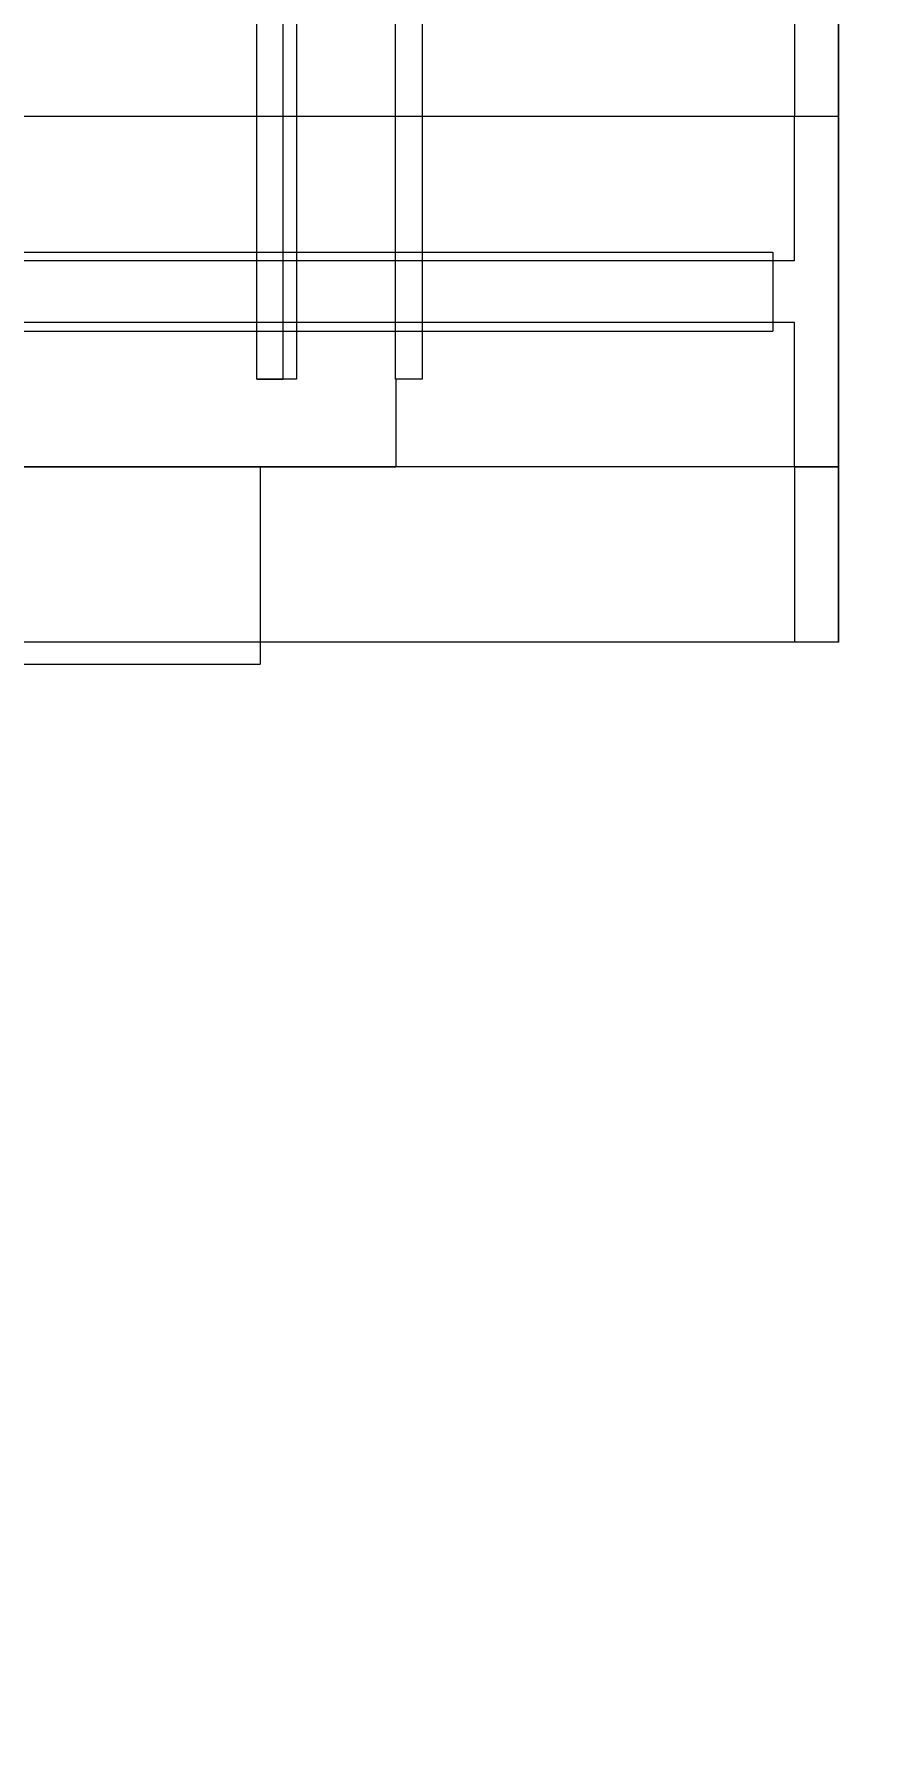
# Model space of a CAD drawing. Header units: millimetres. Extents: x -191664 to 191490, y -197311 to 10263.
# Drawn here: x 27229.6 to 27421.1, y -19695 to -19306.2 of the extents above; entities that cross this region are included whole.
import ezdxf

# ---------------------------------------------------------------- set-up
doc = ezdxf.new("R2010")
doc.units = ezdxf.units.MM
doc.layers.add('COTAS_INSTALACION_P', color=30, linetype='Continuous', lineweight=0)
doc.layers.add('superior_briquetadora', color=7, linetype='Continuous', lineweight=0)
doc.dimstyles.new('PLANTA_100', dxfattribs={"dimtxt": 250, "dimasz": 150, "dimexe": 150, "dimexo": 80, "dimgap": 100, "dimtad": 1, "dimtih": 1, "dimtoh": 1, "dimdec": 1, "dimdsep": 46, "dimcen": 0.09, "dimclrd": 1, "dimclre": 1, "dimclrt": 1, "dimadec": 0, "dimazin": 0, "dimtfac": 1, "dimtdec": 4, "dimtofl": 0, "dimtmove": 0, "dimatfit": 3, "dimfxl": 1, "dimtolj": 1, "dimtzin": 0, "dimarcsym": 0})

# ---------------------------------------------------------------- blocks, each defined once
blk = doc.blocks.new('*D5')
at = {"layer": 'COTAS_INSTALACION_P', "color": 1, "lineweight": -2, "transparency": 16777216}
for p, q in [((-1000, -18080), (-1000, -25850)), ((60117.12, -18080), (60117.12, -25850)), ((-850, -25700), (59967.12, -25700))]:
    blk.add_line(p, q, dxfattribs=at)
at = {"layer": 'COTAS_INSTALACION_P', "color": 1, "transparency": 16777216}
for points in [[(-850, -25675), (-850, -25725), (-1000, -25700)], [(59967.12, -25675), (59967.12, -25725), (60117.12, -25700)]]:
    blk.add_solid(points, dxfattribs=at)
at = {"layer": 'Defpoints', "color": 0, "transparency": 16777216}
for p in [(-1000, -18000), (60117.12, -18000), (60117.12, -25700)]:
    blk.add_point(p, dxfattribs=at)

msp = doc.modelspace()

# ---------------------------------------------------------------- linework, layer by layer
at = {"layer": 'superior_briquetadora', "color": 252, "true_color": 0x7f959c}
for p, q in [((27413.19, -18655), (27413.19, -19445)), ((27403.19, -18770), (27403.19, -19325)), ((27413.19, -19325), (27413.19, -18770)), ((27413.19, -19325), (26783.19, -19325)), ((27403.19, -19325), (26783.19, -19325)), ((27413.19, -19325), (27403.19, -19325)), ((27403.19, -19358), (27403.19, -19325)), ((27413.19, -19405), (27413.19, -19325)), ((26828.19, -19356), (27398.19, -19356)), ((27398.19, -19356), (27398.19, -19374)), ((27403.19, -19358), (26783.19, -19358)), ((27403.19, -19372), (26783.19, -19372)), ((27403.19, -19405), (27403.19, -19372)), ((26828.19, -19374), (27398.19, -19374)), ((27403.19, -19405), (26783.19, -19405)), ((27413.19, -19405), (26783.19, -19405)), ((27403.19, -19405), (27413.19, -19405)), ((27403.19, -19405), (27403.19, -19445)), ((27413.19, -19445), (27413.19, -19405)), ((27403.19, -19445), (26783.19, -19445)), ((27413.19, -19445), (26783.19, -19445)), ((27413.19, -19445), (27403.19, -19445))]:
    msp.add_line(p, q, dxfattribs=at)
at = {"layer": 'superior_briquetadora', "color": 127, "true_color": 0x587e77}
for p, q in [((27280.44, -19385), (27280.44, -18875)), ((27286.44, -19385), (27286.44, -18875)), ((27289.52, -18875), (27289.52, -19385)), ((27312.1, -19385), (27312.1, -18875)), ((27318.19, -18875), (27318.19, -19385)), ((27282.11, -19385), (27280.44, -19385)), ((27280.44, -19385), (27281.34, -19385)), ((27281.34, -19385), (27282.22, -19385)), ((27283.9, -19385), (27282.11, -19385)), ((27282.22, -19385), (27283.09, -19385)), ((27283.09, -19385), (27283.94, -19385)), ((27285.66, -19385), (27283.9, -19385)), ((27283.94, -19385), (27284.79, -19385)), ((27284.79, -19385), (27285.62, -19385)), ((27285.62, -19385), (27286.44, -19385)), ((27287.23, -19385), (27285.66, -19385)), ((27287.2, -19385), (27286.44, -19385)), ((27287.87, -19385), (27287.2, -19385)), ((27288.46, -19385), (27287.23, -19385)), ((27288.45, -19385), (27287.87, -19385)), ((27288.91, -19385), (27288.45, -19385)), ((27289.25, -19385), (27288.46, -19385)), ((27289.24, -19385), (27288.91, -19385)), ((27289.45, -19385), (27289.24, -19385)), ((27289.52, -19385), (27289.25, -19385)), ((27289.52, -19385), (27289.45, -19385)), ((27313.45, -19385), (27312.1, -19385)), ((27312.1, -19385), (27312.12, -19385)), ((27312.12, -19385), (27312.14, -19385)), ((27312.14, -19385), (27312.16, -19385)), ((27312.16, -19385), (27312.17, -19385)), ((27312.19, -19385), (27312.19, -19405)), ((27314.74, -19385), (27313.45, -19385)), ((27315.89, -19385), (27314.74, -19385)), ((27316.86, -19385), (27315.89, -19385)), ((27317.58, -19385), (27316.86, -19385)), ((27318.03, -19385), (27317.58, -19385)), ((27318.19, -19385), (27318.03, -19385)), ((27216.66, -19405), (27231.04, -19405)), ((27227.15, -19405), (27242.36, -19405)), ((27231.04, -19405), (27243.87, -19405)), ((27242.36, -19405), (27256.33, -19405)), ((27243.87, -19405), (27254.99, -19405)), ((27254.99, -19405), (27264.27, -19405)), ((27256.33, -19405), (27268.96, -19405)), ((27264.27, -19405), (27271.61, -19405)), ((27268.96, -19405), (27280.13, -19405)), ((27271.61, -19405), (27276.91, -19405)), ((27276.91, -19405), (27280.11, -19405)), ((27280.11, -19405), (27281.19, -19405)), ((27280.13, -19405), (27289.75, -19405)), ((27281.19, -19405), (27281.19, -19450)), ((27289.75, -19405), (27297.74, -19405)), ((27297.74, -19405), (27304.02, -19405)), ((27304.02, -19405), (27308.54, -19405)), ((27308.54, -19405), (27311.27, -19405)), ((27311.27, -19405), (27312.19, -19405)), ((27216.66, -19450), (27231.04, -19450)), ((27231.04, -19450), (27243.87, -19450)), ((27243.87, -19450), (27254.99, -19450)), ((27254.99, -19450), (27264.27, -19450)), ((27264.27, -19450), (27271.61, -19450)), ((27271.61, -19450), (27276.91, -19450)), ((27276.91, -19450), (27280.11, -19450)), ((27280.11, -19450), (27281.19, -19450))]:
    msp.add_line(p, q, dxfattribs=at)

# ---------------------------------------------------------------- dimensions: what is measured, and where the dimension line sits
at = {"layer": 'COTAS_INSTALACION_P'}
dim = msp.add_aligned_dim(p1=(-1000, -18000), p2=(60117.12, -18000), distance=-7700, text='<> P', dimstyle='PLANTA_100', dxfattribs=at)
dim.commit()
dim.dimension.update_dxf_attribs({"geometry": '*D5', "text_midpoint": (29558.56, -25700)})

doc.saveas('drawing.dxf')
